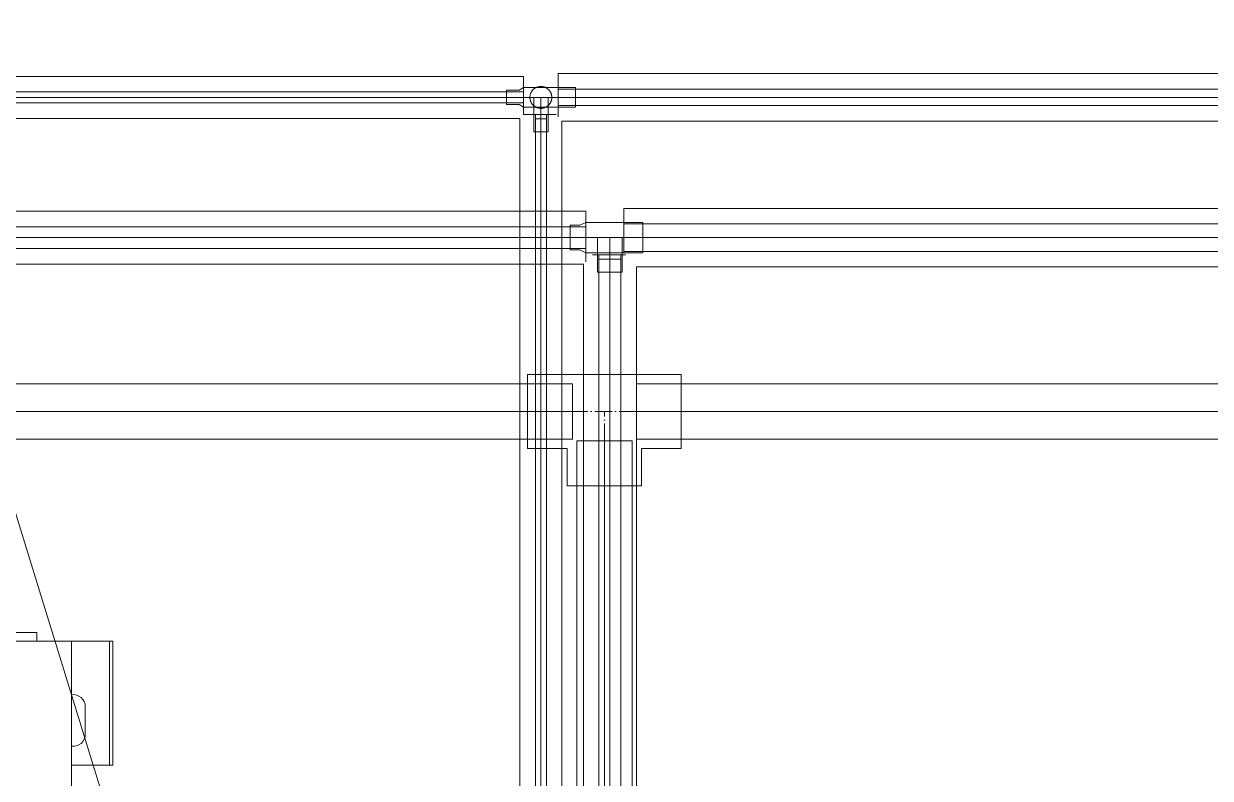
# Model space of a CAD drawing. Header units: millimetres. Extents: x -88595 to 880822, y -1054509 to -148035.
# Drawn here: x 399111 to 399798, y -279993 to -279556 of the extents above; entities that cross this region are included whole.
import ezdxf

# ---------------------------------------------------------------- set-up
doc = ezdxf.new("R2010")
doc.units = ezdxf.units.MM
doc.linetypes.add('$7$ADSK_Осевая', pattern=[14, 10, -2, 0, -2])
for name, color, linetype, lineweight in [('Аннотация', 7, 'Continuous', 20), ('Изоляция', 7, 'Continuous', 18), ('Оборудование', 7, 'Continuous', 18), ('Трубопровод', 7, 'Continuous', 18), ('Трубопроводы', 7, 'Continuous', 18)]:
    doc.layers.add(name, color=color, linetype=linetype, lineweight=lineweight)

# ---------------------------------------------------------------- blocks, each defined once
blk = doc.blocks.new('$0$ADSK_Канальный блок кондиционера1 - AD162MJERAB-3266614-В_Координация_3 этаж ОВ3')
at = {"layer": 'Оборудование', "color": 150, "true_color": 0x0080ff}
for p, q in [((375, 0), (-375, 0)), ((-375, 0), (375, 0)), ((355, 5), (-305, 5)), ((-305, 5), (355, 5)), ((355, 0), (-305, 0)), ((-305, 0), (355, 0)), ((355, 0), (355, 5)), ((355, 5), (355, 0)), ((375, -697), (375, 0)), ((375, 0), (375, -697)), ((375, 0), (397, 0)), ((396, 0), (375, 0)), ((375, -31.07), (375, 0)), ((375, 0), (375, -31.07)), ((396, 0), (397, 0)), ((399, 0), (397, 0)), ((399, 0), (397, 0)), ((397, 0), (397, -72)), ((399, 0), (399, -72)), ((399, -72), (399, 0)), ((383, -54), (383, -38)), ((383, -38), (383, -54)), ((375, -72), (375, -60.93)), ((375, -60.93), (375, -72)), ((375, -72), (396, -72)), ((397, -72), (375, -72)), ((397, -72), (396, -72)), ((397, -72), (399, -72)), ((397, -72), (399, -72))]:
    blk.add_line(p, q, dxfattribs=at)
for centre, start, end in [((376, -38), 0, 98.21321), ((376, -38), 0, 98.21321), ((376, -54), 261.78679, 360), ((376, -54), 261.78679, 360)]:
    blk.add_arc(centre, 7, start, end, dxfattribs=at)

msp = doc.modelspace()

# ---------------------------------------------------------------- linework, layer by layer
at = {"layer": 'Аннотация'}
msp.add_line((399254.3, -280320.31), (398790.53, -278817.19), dxfattribs=at)
at = {"layer": 'Изоляция', "color": 190, "true_color": 0x8000ff}
for p, q in [((399400.43, -279586.55), (396026.3, -279586.55)), ((399400.43, -279608.73), (399400.43, -279586.55)), ((404706.43, -279584.97), (399420.43, -279584.97)), ((399420.43, -279584.97), (399420.43, -279610.03)), ((396026.3, -279610.9), (399398.25, -279610.9)), ((399398.25, -279610.9), (399398.25, -280408.83)), ((399419.27, -279608.73), (399400.43, -279608.73)), ((399422.6, -280408.83), (399422.6, -279612.49)), ((399422.6, -279612.49), (404698.25, -279612.49))]:
    msp.add_line(p, q, dxfattribs=at)
at = {"layer": 'Изоляция', "color": 134, "true_color": 0x00a6a6}
for p, q in [((404742.43, -279663.04), (399458.43, -279663.04)), ((399458.43, -279663.04), (399458.43, -279688.81)), ((399436.43, -279664.63), (396082.18, -279664.63)), ((399436.43, -279693.98), (399436.43, -279664.63)), ((399459.49, -279689.98), (399440.43, -279689.98)), ((396082.18, -279695.33), (399435.08, -279695.33)), ((399435.08, -279695.33), (399435.08, -280462.95)), ((399465.78, -280462.95), (399465.78, -279696.92)), ((399465.78, -279696.92), (404735.08, -279696.92))]:
    msp.add_line(p, q, dxfattribs=at)
at = {"layer": 'Трубопровод', "color": 190, "linetype": 'Continuous', "true_color": 0x8000ff}
for p, q in [((404706.43, -279593.97), (399420.43, -279593.97)), ((399400.43, -279595.55), (396026.3, -279595.55)), ((396026.3, -279601.9), (399400.43, -279601.9)), ((399420.43, -279603.49), (404706.43, -279603.49)), ((399407.25, -279608.73), (399407.25, -280408.83)), ((399413.6, -280408.83), (399413.6, -279608.73))]:
    msp.add_line(p, q, dxfattribs=at)
at = {"layer": 'Трубопровод', "color": 190, "true_color": 0x8000ff}
for p, q in [((396026.3, -279598.73), (399400.43, -279598.73)), ((396026.3, -279598.73), (399400.43, -279598.73)), ((399420.43, -279598.73), (404706.43, -279598.73)), ((399420.43, -279598.73), (404706.43, -279598.73)), ((399410.43, -280408.83), (399410.43, -279608.73)), ((399410.43, -280408.83), (399410.43, -279608.73))]:
    msp.add_line(p, q, dxfattribs=at)
at = {"layer": 'Трубопровод', "color": 134, "linetype": 'Continuous', "true_color": 0x00a6a6}
for p, q in [((399436.43, -279673.63), (396082.18, -279673.63)), ((404742.43, -279672.04), (399458.43, -279672.04)), ((396082.18, -279686.33), (399436.43, -279686.33)), ((399444.08, -279689.98), (399444.08, -280462.95)), ((399456.78, -280462.95), (399456.78, -279689.98)), ((399458.43, -279687.92), (404742.43, -279687.92))]:
    msp.add_line(p, q, dxfattribs=at)
at = {"layer": 'Трубопровод', "color": 134, "true_color": 0x00a6a6}
for p, q in [((396082.18, -279679.98), (399436.43, -279679.98)), ((396082.18, -279679.98), (399436.43, -279679.98)), ((399458.43, -279679.98), (404742.43, -279679.98)), ((399458.43, -279679.98), (404742.43, -279679.98)), ((399450.43, -280462.95), (399450.43, -279689.98)), ((399450.43, -280462.95), (399450.43, -279689.98))]:
    msp.add_line(p, q, dxfattribs=at)
at = {"layer": 'Трубопровод', "color": 24, "linetype": 'Continuous', "true_color": 0xa52900}
for p, q in [((399428.76, -279764.7), (396063.76, -279764.7)), ((399428.76, -279796.7), (399428.76, -279764.7)), ((400485.68, -279764.7), (399465.76, -279764.7)), ((399465.76, -279764.7), (399465.76, -279796.7)), ((396063.76, -279796.7), (399428.76, -279796.7)), ((399431.26, -279797.7), (399431.26, -280304.2)), ((399463.26, -279797.7), (399431.26, -279797.7)), ((399463.26, -280304.2), (399463.26, -279797.7)), ((399465.76, -279796.7), (400485.68, -279796.7))]:
    msp.add_line(p, q, dxfattribs=at)
at = {"layer": 'Трубопровод', "color": 24, "true_color": 0xa52900}
for p, q in [((396063.76, -279780.7), (399428.76, -279780.7)), ((396063.76, -279780.7), (399428.76, -279780.7)), ((399465.76, -279780.7), (400485.68, -279780.7)), ((399465.76, -279780.7), (400485.68, -279780.7)), ((399447.26, -280304.2), (399447.26, -279797.7)), ((399447.26, -280304.2), (399447.26, -279797.7))]:
    msp.add_line(p, q, dxfattribs=at)
at = {"layer": 'Трубопроводы', "color": 190, "true_color": 0x8000ff}
for p, q in [((399397.93, -279594.56), (399390.43, -279594.56)), ((399390.43, -279594.56), (399390.43, -279602.89)), ((399390.43, -279594.56), (399390.43, -279602.89)), ((399400.43, -279592.98), (399397.93, -279594.56)), ((399420.43, -279592.98), (399400.43, -279592.98)), ((399400.43, -279592.98), (399400.43, -279604.48)), ((399400.43, -279592.98), (399400.43, -279604.48)), ((399422.93, -279592.98), (399420.43, -279592.98)), ((399420.43, -279592.98), (399420.43, -279604.48)), ((399420.43, -279592.98), (399420.43, -279604.48)), ((399420.43, -279604.48), (399420.43, -279592.98)), ((399420.43, -279604.48), (399420.43, -279592.98)), ((399422.93, -279593.97), (399420.43, -279593.97)), ((399420.43, -279603.49), (399420.43, -279593.97)), ((399420.43, -279603.49), (399420.43, -279593.97)), ((399430.43, -279592.98), (399422.93, -279592.98)), ((399430.43, -279593.97), (399422.93, -279593.97)), ((399430.43, -279604.48), (399430.43, -279592.98)), ((399430.43, -279604.48), (399430.43, -279592.98)), ((399430.43, -279593.97), (399430.43, -279603.49)), ((399430.43, -279593.97), (399430.43, -279603.49)), ((399397.93, -279595.55), (399390.43, -279595.55)), ((399390.43, -279601.9), (399390.43, -279595.55)), ((399390.43, -279601.9), (399390.43, -279595.55)), ((399400.43, -279595.55), (399397.93, -279595.55)), ((399400.43, -279595.55), (399400.43, -279601.9)), ((399400.43, -279595.55), (399400.43, -279601.9)), ((399416.78, -279598.73), (399404.08, -279598.73)), ((399416.78, -279598.73), (399404.08, -279598.73)), ((399406.26, -279598.73), (399406.26, -279608.73)), ((399414.59, -279598.73), (399406.26, -279598.73)), ((399414.59, -279598.73), (399406.26, -279598.73)), ((399414.59, -279608.73), (399414.59, -279598.73)), ((399390.43, -279601.9), (399397.93, -279601.9)), ((399390.43, -279602.89), (399397.93, -279602.89)), ((399397.93, -279601.9), (399400.43, -279601.9)), ((399397.93, -279602.89), (399400.43, -279604.48)), ((399400.43, -279604.48), (399420.43, -279604.48)), ((399420.43, -279603.49), (399422.93, -279603.49)), ((399420.43, -279604.48), (399422.93, -279604.48)), ((399422.93, -279603.49), (399430.43, -279603.49)), ((399422.93, -279604.48), (399430.43, -279604.48)), ((399406.26, -279608.73), (399414.59, -279608.73)), ((399406.26, -279608.73), (399414.59, -279608.73)), ((399406.26, -279608.73), (399406.26, -279618.73)), ((399414.59, -279608.73), (399406.26, -279608.73)), ((399414.59, -279608.73), (399406.26, -279608.73)), ((399407.25, -279611.23), (399407.25, -279618.73)), ((399407.25, -279611.23), (399413.6, -279611.23)), ((399407.25, -279611.23), (399413.6, -279611.23)), ((399413.6, -279618.73), (399413.6, -279611.23)), ((399414.59, -279618.73), (399414.59, -279608.73)), ((399406.26, -279618.73), (399414.59, -279618.73)), ((399406.26, -279618.73), (399414.59, -279618.73)), ((399413.6, -279618.73), (399407.25, -279618.73)), ((399413.6, -279618.73), (399407.25, -279618.73))]:
    msp.add_line(p, q, dxfattribs=at)
at = {"layer": 'Трубопроводы', "color": 190, "linetype": '$7$ADSK_Осевая', "true_color": 0x8000ff}
for p, q in [((399420.43, -279598.73), (399400.43, -279598.73)), ((399410.43, -279608.73), (399410.43, -279598.73))]:
    msp.add_line(p, q, dxfattribs=at)
at = {"layer": 'Трубопроводы', "color": 134, "true_color": 0x00a6a6}
for p, q in [((399432.93, -279672.82), (399427.43, -279672.82)), ((399427.43, -279672.82), (399427.43, -279687.14)), ((399427.43, -279672.82), (399427.43, -279687.14)), ((399432.93, -279673.63), (399427.43, -279673.63)), ((399427.43, -279686.33), (399427.43, -279673.63)), ((399427.43, -279686.33), (399427.43, -279673.63)), ((399436.43, -279671.15), (399432.93, -279672.82)), ((399436.43, -279673.63), (399432.93, -279673.63)), ((399458.43, -279671.15), (399436.43, -279671.15)), ((399436.43, -279671.15), (399436.43, -279688.81)), ((399436.43, -279671.15), (399436.43, -279688.81)), ((399436.43, -279673.63), (399436.43, -279686.33)), ((399436.43, -279673.63), (399436.43, -279686.33)), ((399460.43, -279671.15), (399458.43, -279671.15)), ((399458.43, -279671.15), (399458.43, -279688.81)), ((399458.43, -279671.15), (399458.43, -279688.81)), ((399458.43, -279688.81), (399458.43, -279671.15)), ((399458.43, -279688.81), (399458.43, -279671.15)), ((399460.43, -279672.04), (399458.43, -279672.04)), ((399458.43, -279687.92), (399458.43, -279672.04)), ((399458.43, -279687.92), (399458.43, -279672.04)), ((399469.43, -279671.15), (399460.43, -279671.15)), ((399469.43, -279672.04), (399460.43, -279672.04)), ((399469.43, -279688.81), (399469.43, -279671.15)), ((399469.43, -279688.81), (399469.43, -279671.15)), ((399469.43, -279672.04), (399469.43, -279687.92)), ((399469.43, -279672.04), (399469.43, -279687.92)), ((399443.27, -279679.98), (399443.27, -279689.98)), ((399457.59, -279679.98), (399443.27, -279679.98)), ((399457.59, -279679.98), (399443.27, -279679.98)), ((399457.59, -279689.98), (399457.59, -279679.98)), ((399427.43, -279686.33), (399432.93, -279686.33)), ((399427.43, -279687.14), (399432.93, -279687.14)), ((399432.93, -279686.33), (399436.43, -279686.33)), ((399432.93, -279687.14), (399436.43, -279688.81)), ((399436.43, -279688.81), (399458.43, -279688.81)), ((399443.27, -279689.98), (399457.59, -279689.98)), ((399443.27, -279689.98), (399457.59, -279689.98)), ((399443.27, -279689.98), (399443.27, -279699.98)), ((399457.59, -279689.98), (399443.27, -279689.98)), ((399457.59, -279689.98), (399443.27, -279689.98)), ((399457.59, -279699.98), (399457.59, -279689.98)), ((399458.43, -279687.92), (399460.43, -279687.92)), ((399458.43, -279688.81), (399460.43, -279688.81)), ((399460.43, -279687.92), (399469.43, -279687.92)), ((399460.43, -279688.81), (399469.43, -279688.81)), ((399444.08, -279692.48), (399444.08, -279699.98)), ((399444.08, -279692.48), (399456.78, -279692.48)), ((399444.08, -279692.48), (399456.78, -279692.48)), ((399456.78, -279699.98), (399456.78, -279692.48)), ((399443.27, -279699.98), (399457.59, -279699.98)), ((399443.27, -279699.98), (399457.59, -279699.98)), ((399456.78, -279699.98), (399444.08, -279699.98)), ((399456.78, -279699.98), (399444.08, -279699.98))]:
    msp.add_line(p, q, dxfattribs=at)
at = {"layer": 'Трубопроводы', "color": 134, "linetype": '$7$ADSK_Осевая', "true_color": 0x00a6a6}
for p, q in [((399458.43, -279679.98), (399436.43, -279679.98)), ((399450.43, -279689.98), (399450.43, -279679.98))]:
    msp.add_line(p, q, dxfattribs=at)
at = {"layer": 'Трубопроводы', "color": 24, "true_color": 0xa52900}
for p, q in [((399428.76, -279759.2), (399402.76, -279759.2)), ((399402.76, -279759.2), (399402.76, -279802.2)), ((399402.76, -279759.2), (399402.76, -279802.2)), ((399465.76, -279759.2), (399428.76, -279759.2)), ((399491.76, -279759.2), (399465.76, -279759.2)), ((399491.76, -279802.2), (399491.76, -279759.2)), ((399491.76, -279802.2), (399491.76, -279759.2)), ((399428.76, -279764.7), (399402.76, -279764.7)), ((399402.76, -279796.7), (399402.76, -279764.7)), ((399402.76, -279796.7), (399402.76, -279764.7)), ((399428.76, -279764.7), (399428.76, -279792.37)), ((399428.76, -279764.7), (399428.76, -279792.37)), ((399491.76, -279764.7), (399465.76, -279764.7)), ((399465.76, -279796.7), (399465.76, -279764.7)), ((399465.76, -279796.7), (399465.76, -279764.7)), ((399491.76, -279764.7), (399491.76, -279796.7)), ((399491.76, -279764.7), (399491.76, -279796.7)), ((399428.76, -279792.37), (399428.76, -279796.7)), ((399428.76, -279792.37), (399428.76, -279796.7)), ((399402.76, -279796.7), (399425.76, -279796.7)), ((399425.76, -279796.7), (399428.76, -279796.7)), ((399431.26, -279797.7), (399431.26, -279823.7)), ((399431.26, -279797.7), (399447.26, -279797.7)), ((399447.26, -279797.7), (399463.26, -279797.7)), ((399463.26, -279823.7), (399463.26, -279797.7)), ((399465.76, -279796.7), (399491.76, -279796.7)), ((399402.76, -279802.2), (399425.76, -279802.2)), ((399425.76, -279802.2), (399425.76, -279823.7)), ((399468.76, -279802.2), (399491.76, -279802.2)), ((399468.76, -279823.7), (399468.76, -279802.2)), ((399425.76, -279823.7), (399468.76, -279823.7)), ((399425.76, -279823.7), (399468.76, -279823.7)), ((399431.26, -279823.7), (399447.26, -279823.7)), ((399431.26, -279823.7), (399447.26, -279823.7)), ((399447.26, -279823.7), (399463.26, -279823.7)), ((399447.26, -279823.7), (399463.26, -279823.7))]:
    msp.add_line(p, q, dxfattribs=at)
at = {"layer": 'Трубопроводы', "color": 24, "linetype": '$7$ADSK_Осевая', "true_color": 0xa52900}
for p, q in [((399465.76, -279780.7), (399428.76, -279780.7)), ((399447.26, -279797.7), (399447.26, -279780.7))]:
    msp.add_line(p, q, dxfattribs=at)
at = {"layer": 'Трубопроводы', "color": 190, "true_color": 0x8000ff, "flags": 128}
for points in [[(399404.08, -279598.73), (399404.08, -279598.47), (399404.1, -279598.22), (399404.12, -279597.97), (399404.16, -279597.72), (399404.2, -279597.47), (399404.26, -279597.22), (399404.32, -279596.97), (399404.4, -279596.73), (399404.48, -279596.49), (399404.58, -279596.26), (399404.68, -279596.02), (399404.79, -279595.8), (399404.92, -279595.57), (399405.05, -279595.36), (399405.19, -279595.14), (399405.33, -279594.94), (399405.49, -279594.74), (399405.65, -279594.54), (399405.82, -279594.35), (399406, -279594.17), (399406.19, -279594), (399406.38, -279593.83), (399406.58, -279593.68), (399406.78, -279593.53), (399407, -279593.39), (399407.21, -279593.25), (399407.43, -279593.13), (399407.66, -279593.01), (399407.89, -279592.91), (399408.13, -279592.81), (399408.36, -279592.72), (399408.61, -279592.64), (399408.85, -279592.58), (399409.1, -279592.52), (399409.35, -279592.47), (399409.6, -279592.43), (399409.85, -279592.4), (399410.1, -279592.39), (399410.36, -279592.38), (399410.61, -279592.38), (399410.87, -279592.39), (399411.12, -279592.42), (399411.37, -279592.45), (399411.62, -279592.49), (399411.87, -279592.54), (399412.12, -279592.61), (399412.36, -279592.68), (399412.6, -279592.76), (399412.84, -279592.85), (399413.07, -279592.95), (399413.3, -279593.06), (399413.52, -279593.18), (399413.74, -279593.31), (399413.96, -279593.45), (399414.16, -279593.59), (399414.37, -279593.75), (399414.56, -279593.91), (399414.75, -279594.08), (399414.93, -279594.26), (399415.11, -279594.44), (399415.28, -279594.63), (399415.44, -279594.83), (399415.59, -279595.03), (399415.73, -279595.24), (399415.87, -279595.45), (399415.99, -279595.68), (399416.11, -279595.9), (399416.22, -279596.13), (399416.32, -279596.36), (399416.41, -279596.6), (399416.49, -279596.84), (399416.56, -279597.09), (399416.62, -279597.33), (399416.67, -279597.58), (399416.71, -279597.83), (399416.74, -279598.08), (399416.76, -279598.34), (399416.78, -279598.59), (399416.78, -279598.73)], [(399416.78, -279598.73), (399416.77, -279598.98), (399416.76, -279599.24), (399416.73, -279599.49), (399416.7, -279599.74), (399416.65, -279599.99), (399416.59, -279600.24), (399416.53, -279600.48), (399416.45, -279600.73), (399416.37, -279600.97), (399416.28, -279601.2), (399416.17, -279601.43), (399416.06, -279601.66), (399415.94, -279601.88), (399415.81, -279602.1), (399415.67, -279602.31), (399415.52, -279602.52), (399415.36, -279602.72), (399415.2, -279602.92), (399415.03, -279603.1), (399414.85, -279603.28), (399414.67, -279603.46), (399414.47, -279603.62), (399414.27, -279603.78), (399414.07, -279603.93), (399413.86, -279604.07), (399413.64, -279604.2), (399413.42, -279604.33), (399413.19, -279604.44), (399412.96, -279604.55), (399412.73, -279604.65), (399412.49, -279604.73), (399412.25, -279604.81), (399412, -279604.88), (399411.76, -279604.94), (399411.51, -279604.99), (399411.26, -279605.02), (399411, -279605.05), (399410.75, -279605.07), (399410.5, -279605.08), (399410.24, -279605.08), (399409.99, -279605.06), (399409.73, -279605.04), (399409.48, -279605.01), (399409.23, -279604.97), (399408.98, -279604.91), (399408.74, -279604.85), (399408.49, -279604.78), (399408.25, -279604.7), (399408.02, -279604.6), (399407.78, -279604.5), (399407.56, -279604.39), (399407.33, -279604.27), (399407.11, -279604.14), (399406.9, -279604.01), (399406.69, -279603.86), (399406.49, -279603.71), (399406.29, -279603.55), (399406.1, -279603.38), (399405.92, -279603.2), (399405.74, -279603.02), (399405.58, -279602.83), (399405.42, -279602.63), (399405.26, -279602.43), (399405.12, -279602.22), (399404.99, -279602), (399404.86, -279601.78), (399404.74, -279601.56), (399404.63, -279601.33), (399404.53, -279601.09), (399404.44, -279600.86), (399404.36, -279600.61), (399404.29, -279600.37), (399404.23, -279600.12), (399404.18, -279599.88), (399404.14, -279599.62), (399404.11, -279599.37), (399404.09, -279599.12), (399404.08, -279598.87), (399404.08, -279598.73)]]:
    msp.add_lwpolyline(points, dxfattribs=at)

# ---------------------------------------------------------------- block references
at = {"layer": 'Оборудование', "color": 150, "true_color": 0x0080ff}
msp.add_blockref('$0$ADSK_Канальный блок кондиционера1 - AD162MJERAB-3266614-В_Координация_3 этаж ОВ3', (398763.43, -279913.7), dxfattribs=at)

doc.saveas('drawing.dxf')
